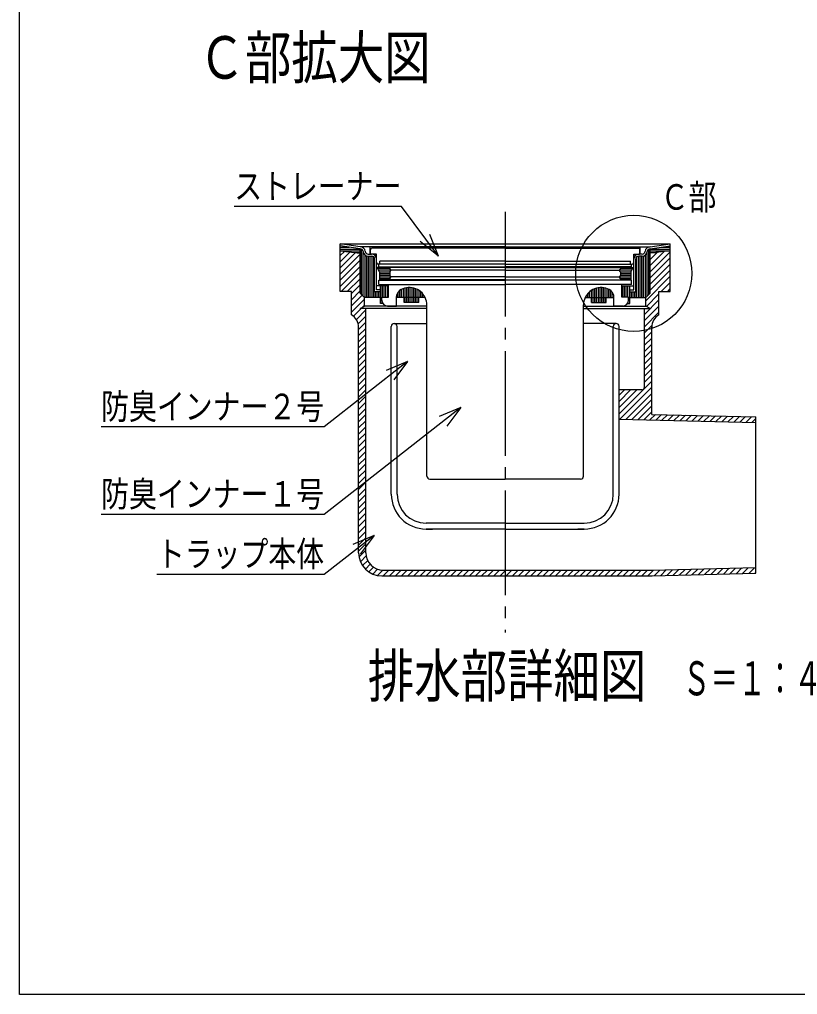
# Model space of a CAD drawing. Units: millimetres, scale not verified, with parts at other scales. Extents: x -1092 to 1092, y -744 to 696.
# Drawn here: x -1092 to -556, y -744 to -72 of the extents above; entities that cross this region are included whole.
import ezdxf
from ezdxf.enums import TextEntityAlignment as Align

# ---------------------------------------------------------------- set-up
doc = ezdxf.new("R2010")
doc.units = ezdxf.units.MM
doc.header["$LTSCALE"] = 8
doc.linetypes.add('CHAIN2', pattern=[12, 9, -1, 1, -1])
for name, color, linetype in [('0-7_枠細線', 5, 'Continuous'), ('0-8_枠中線', 5, 'Continuous'), ('0-E_極細4', 6, 'Continuous'), ('1-1_寸法4', 7, 'Continuous')]:
    doc.layers.add(name, color=color, linetype=linetype)
doc.styles.add('ＭＳ ゴシック', font='')
doc.styles.get('ＭＳ ゴシック').set_extended_font_data('MS Gothic')

msp = doc.modelspace()

# ---------------------------------------------------------------- linework, layer by layer
at = {"layer": '0-8_枠中線'}
msp.add_lwpolyline([(-1092, -744), (-1092, 696), (1092, 696), (1092, -744)], close=True, dxfattribs=at)
at = {"layer": '0-E_極細4', "linetype": 'CHAIN2'}
msp.add_line((-757.222, -204.817), (-757.222, -494.592), dxfattribs=at)
at = {"layer": '0-E_極細4'}
for p, q in [((-857.18, -228.915), (-871.022, -226.944)), ((-871.022, -228.329), (-871.022, -226.944)), ((-871.022, -226.944), (-643.422, -226.944)), ((-871.022, -258.619), (-871.022, -226.972)), ((-857.18, -230.329), (-871.022, -228.358)), ((-657.264, -228.915), (-643.422, -226.944)), ((-657.264, -230.329), (-643.422, -228.358)), ((-643.422, -228.329), (-643.422, -226.944)), ((-643.422, -258.619), (-643.422, -226.972)), ((-871.022, -229.248), (-864.77, -229.248)), ((-871.022, -230.448), (-857.18, -230.448)), ((-871.022, -231.648), (-857.18, -231.648)), ((-871.022, -231.729), (-857.18, -233.329)), ((-871.022, -235.015), (-868.076, -232.07)), ((-871.022, -239.258), (-864.273, -232.509)), ((-871.022, -243.5), (-860.47, -232.949)), ((-871.022, -247.743), (-857.18, -233.901)), ((-861.341, -232.848), (-857.18, -232.848)), ((-757.222, -228.915), (-857.18, -228.915)), ((-857.18, -260.957), (-857.18, -230.315)), ((-856.2, -261.937), (-856.2, -230.558)), ((-855, -263.137), (-855, -232.75)), ((-853.8, -263.915), (-853.8, -234.592)), ((-851.704, -233.915), (-849.322, -233.915)), ((-850.222, -233.915), (-850.222, -228.915)), ((-850.122, -233.515), (-850.122, -230.915)), ((-845.822, -233.915), (-849.722, -233.915)), ((-757.222, -229.915), (-849.122, -229.915)), ((-845.822, -239.915), (-845.822, -233.915)), ((-757.222, -228.915), (-657.264, -228.915)), ((-757.222, -229.915), (-665.322, -229.915)), ((-668.622, -233.915), (-664.722, -233.915)), ((-668.622, -239.915), (-668.622, -233.915)), ((-662.739, -233.915), (-665.122, -233.915)), ((-664.322, -233.515), (-664.322, -230.915)), ((-664.222, -233.915), (-664.222, -228.915)), ((-660.6, -263.915), (-660.6, -234.558)), ((-659.4, -263.093), (-659.4, -232.555)), ((-658.2, -261.893), (-658.2, -230.535)), ((-657.264, -260.957), (-657.264, -230.315)), ((-657.264, -230.448), (-643.422, -230.448)), ((-657.264, -231.648), (-643.422, -231.648)), ((-643.422, -231.729), (-657.264, -233.329)), ((-657.264, -241.874), (-647.602, -232.212)), ((-657.264, -246.117), (-643.422, -232.275)), ((-657.264, -237.632), (-652.399, -232.767)), ((-657.264, -232.848), (-653.102, -232.848)), ((-657.264, -233.389), (-657.196, -233.321)), ((-649.673, -229.248), (-643.422, -229.248)), ((-871.022, -251.986), (-857.18, -238.144)), ((-852.6, -263.915), (-852.6, -235.195)), ((-851.704, -235.315), (-849.322, -235.315)), ((-851.4, -263.915), (-851.4, -235.315)), ((-850.2, -263.915), (-850.2, -235.315)), ((-849, -263.915), (-849, -235.34)), ((-847.8, -263.915), (-847.8, -235.968)), ((-847.222, -259.915), (-847.222, -237.415)), ((-845.822, -258.515), (-845.822, -237.415)), ((-757.622, -240.915), (-844.822, -240.915)), ((-844.222, -242.714), (-844.222, -240.915)), ((-843.622, -240.915), (-843.622, -238.915)), ((-757.622, -238.915), (-843.622, -238.915)), ((-756.822, -238.915), (-670.822, -238.915)), ((-756.822, -240.915), (-669.622, -240.915)), ((-670.822, -240.915), (-670.822, -238.915)), ((-670.222, -242.714), (-670.222, -240.915)), ((-668.622, -258.515), (-668.622, -237.415)), ((-667.222, -259.915), (-667.222, -237.415)), ((-666.6, -263.915), (-666.6, -235.924)), ((-665.4, -263.915), (-665.4, -235.334)), ((-662.739, -235.315), (-665.122, -235.315)), ((-664.2, -263.915), (-664.2, -235.315)), ((-663, -263.915), (-663, -235.315)), ((-661.8, -263.915), (-661.8, -235.183)), ((-657.264, -250.36), (-643.422, -236.518)), ((-657.264, -254.602), (-643.422, -240.76)), ((-871.022, -256.228), (-857.18, -242.386)), ((-870.28, -259.729), (-857.18, -246.629)), ((-757.222, -243.103), (-845.522, -243.103)), ((-843.922, -246.103), (-845.522, -243.103)), ((-845.231, -243.648), (-836.722, -243.648)), ((-844.591, -244.848), (-835.976, -244.848)), ((-844.222, -242.714), (-757.222, -242.714)), ((-843.951, -246.048), (-836.667, -246.048)), ((-843.922, -246.103), (-843.922, -251.703)), ((-843.922, -247.248), (-836.722, -247.248)), ((-843.922, -248.448), (-836.722, -248.448)), ((-836.722, -243.103), (-836.722, -244.103)), ((-836.722, -246.103), (-836.722, -248.703)), ((-757.222, -245.103), (-835.722, -245.103)), ((-670.222, -242.714), (-757.222, -242.714)), ((-757.222, -243.103), (-668.922, -243.103)), ((-757.222, -245.103), (-678.722, -245.103)), ((-678.467, -244.848), (-669.852, -244.848)), ((-677.776, -246.048), (-670.492, -246.048)), ((-677.722, -243.103), (-677.722, -244.103)), ((-677.722, -243.648), (-669.212, -243.648)), ((-677.722, -246.103), (-677.722, -248.703)), ((-677.722, -247.248), (-670.522, -247.248)), ((-677.722, -248.448), (-670.522, -248.448)), ((-670.522, -246.103), (-668.922, -243.103)), ((-670.522, -246.103), (-670.522, -251.703)), ((-657.264, -258.845), (-643.422, -245.003)), ((-866.037, -259.729), (-857.18, -250.871)), ((-863.222, -261.156), (-857.18, -255.114)), ((-844.222, -254.914), (-837.722, -254.914)), ((-843.922, -249.648), (-835.776, -249.648)), ((-843.922, -250.848), (-836.722, -250.848)), ((-757.222, -251.703), (-843.922, -251.703)), ((-837.722, -254.914), (-757.222, -254.914)), ((-837.722, -263.714), (-837.722, -254.914)), ((-835.722, -249.703), (-836.722, -248.703)), ((-836.722, -250.703), (-835.722, -249.703)), ((-836.722, -250.703), (-836.722, -251.703)), ((-757.222, -249.703), (-835.722, -249.703)), ((-757.222, -249.703), (-678.722, -249.703)), ((-757.222, -251.703), (-670.522, -251.703)), ((-676.722, -254.914), (-757.222, -254.914)), ((-678.722, -249.703), (-677.722, -248.703)), ((-677.722, -250.703), (-678.722, -249.703)), ((-678.667, -249.648), (-670.522, -249.648)), ((-677.722, -250.703), (-677.722, -251.703)), ((-677.722, -250.848), (-670.522, -250.848)), ((-676.722, -263.714), (-676.722, -254.914)), ((-670.222, -254.914), (-676.722, -254.914)), ((-660.222, -266.045), (-643.422, -249.245)), ((-649.663, -259.729), (-643.422, -253.488)), ((-871.022, -259.729), (-871.022, -258.619)), ((-863.222, -259.729), (-871.022, -259.729)), ((-863.222, -265.399), (-857.18, -259.357)), ((-863.222, -275.729), (-863.222, -259.729)), ((-857.18, -260.957), (-854.222, -263.915)), ((-843.222, -259.915), (-847.222, -259.915)), ((-846.6, -263.915), (-846.6, -259.915)), ((-837.722, -255.915), (-845.822, -255.915)), ((-843.222, -258.515), (-845.822, -258.515)), ((-845.4, -263.915), (-845.4, -259.915)), ((-844.2, -263.915), (-844.2, -259.915)), ((-843.222, -267.915), (-843.222, -255.915)), ((-843, -267.915), (-843, -255.915)), ((-841.8, -263.714), (-841.8, -255.915)), ((-840.6, -263.714), (-840.6, -255.915)), ((-839.4, -263.714), (-839.4, -255.915)), ((-838.2, -263.714), (-838.2, -255.915)), ((-831, -263.915), (-831, -260.085)), ((-829.8, -263.915), (-829.8, -258.929)), ((-828.6, -263.915), (-828.6, -258.238)), ((-827.4, -263.915), (-827.4, -257.716)), ((-826.2, -263.915), (-826.2, -257.341)), ((-825, -263.915), (-825, -257.098)), ((-823.8, -263.915), (-823.8, -256.979)), ((-822.6, -263.915), (-822.6, -256.981)), ((-821.4, -263.915), (-821.4, -257.104)), ((-820.2, -263.915), (-820.2, -257.352)), ((-819, -263.915), (-819, -257.732)), ((-817.8, -263.915), (-817.8, -258.26)), ((-816.6, -263.915), (-816.6, -258.957)), ((-815.4, -263.915), (-815.4, -259.864)), ((-814.2, -263.915), (-814.2, -261.052)), ((-700.2, -263.915), (-700.2, -261.003)), ((-699, -263.915), (-699, -259.827)), ((-697.8, -263.915), (-697.8, -258.929)), ((-696.6, -263.915), (-696.6, -258.238)), ((-695.4, -263.915), (-695.4, -257.716)), ((-694.2, -263.915), (-694.2, -257.341)), ((-693, -263.915), (-693, -257.098)), ((-691.8, -263.915), (-691.8, -256.979)), ((-690.6, -263.915), (-690.6, -256.981)), ((-689.4, -263.915), (-689.4, -257.104)), ((-688.2, -263.915), (-688.2, -257.352)), ((-687, -263.915), (-687, -257.732)), ((-685.8, -263.915), (-685.8, -258.26)), ((-684.6, -263.915), (-684.6, -258.957)), ((-683.4, -263.915), (-683.4, -260.143)), ((-676.722, -255.915), (-668.622, -255.915)), ((-676.2, -263.714), (-676.2, -255.915)), ((-675, -263.714), (-675, -255.915)), ((-673.8, -263.714), (-673.8, -255.915)), ((-672.6, -263.714), (-672.6, -255.915)), ((-671.4, -267.915), (-671.4, -255.915)), ((-671.222, -267.915), (-671.222, -255.915)), ((-671.222, -258.515), (-668.622, -258.515)), ((-671.222, -259.915), (-667.222, -259.915)), ((-670.2, -263.915), (-670.2, -259.915)), ((-669, -263.915), (-669, -259.915)), ((-667.8, -263.915), (-667.8, -259.915)), ((-657.264, -260.957), (-660.222, -263.915)), ((-659.859, -269.925), (-651.222, -261.288)), ((-651.222, -275.729), (-651.222, -259.729)), ((-651.222, -259.729), (-643.422, -259.729)), ((-645.42, -259.729), (-643.422, -257.731)), ((-643.422, -259.729), (-643.422, -258.619)), ((-863.222, -269.641), (-855.858, -262.278)), ((-863.222, -273.884), (-854.222, -264.884)), ((-854.222, -269.729), (-854.222, -263.915)), ((-843.222, -263.915), (-854.222, -263.915)), ((-841.561, -267.915), (-843.222, -267.915)), ((-842.222, -263.714), (-837.722, -263.714)), ((-842.222, -265.714), (-842.222, -263.714)), ((-841.8, -267.915), (-841.8, -267.501)), ((-832.222, -269.714), (-832.222, -263.915)), ((-812.336, -263.915), (-832.222, -263.915)), ((-832.2, -263.915), (-832.2, -263.204)), ((-826.794, -267.315), (-826.794, -263.915)), ((-816.794, -267.315), (-826.794, -267.315)), ((-826.2, -267.315), (-826.2, -263.915)), ((-825, -267.315), (-825, -263.915)), ((-823.8, -267.315), (-823.8, -263.915)), ((-822.6, -267.315), (-822.6, -263.915)), ((-821.4, -267.315), (-821.4, -263.915)), ((-820.2, -267.315), (-820.2, -263.915)), ((-819, -267.315), (-819, -263.915)), ((-817.8, -267.315), (-817.8, -263.915)), ((-816.794, -267.315), (-816.794, -263.915)), ((-813, -263.915), (-813, -262.679)), ((-702.107, -263.915), (-682.222, -263.915)), ((-701.4, -263.915), (-701.4, -262.609)), ((-697.649, -267.315), (-697.649, -263.915)), ((-697.649, -267.315), (-687.649, -267.315)), ((-696.6, -267.315), (-696.6, -263.915)), ((-695.4, -267.315), (-695.4, -263.915)), ((-694.2, -267.315), (-694.2, -263.915)), ((-693, -267.315), (-693, -263.915)), ((-691.8, -267.315), (-691.8, -263.915)), ((-690.6, -267.315), (-690.6, -263.915)), ((-689.4, -267.315), (-689.4, -263.915)), ((-688.2, -267.315), (-688.2, -263.915)), ((-687.649, -267.315), (-687.649, -263.915)), ((-682.222, -269.714), (-682.222, -263.915)), ((-672.222, -263.714), (-676.722, -263.714)), ((-672.882, -267.915), (-671.222, -267.915)), ((-672.6, -267.915), (-672.6, -267.412)), ((-672.222, -265.714), (-672.222, -263.714)), ((-671.222, -263.915), (-660.222, -263.915)), ((-661.222, -275.531), (-651.222, -265.531)), ((-660.222, -269.729), (-660.222, -263.915)), ((-861.81, -276.715), (-856.424, -271.329)), ((-859.819, -278.967), (-853.222, -272.369)), ((-857.18, -271.329), (-854.222, -269.729)), ((-811.222, -271.329), (-857.18, -271.329)), ((-855.534, -270.439), (-854.222, -269.127)), ((-811.222, -269.729), (-854.222, -269.729)), ((-853.222, -325.486), (-853.222, -271.329)), ((-838.222, -269.714), (-832.222, -269.714)), ((-811.222, -386.914), (-811.222, -268.965)), ((-811.222, -271.921), (-811.222, -268.965)), ((-703.222, -386.914), (-703.222, -268.965)), ((-703.222, -271.921), (-703.222, -268.965)), ((-703.222, -269.729), (-660.222, -269.729)), ((-703.222, -271.329), (-657.264, -271.329)), ((-676.222, -269.714), (-682.222, -269.714)), ((-661.222, -279.773), (-651.222, -269.773)), ((-661.222, -325.486), (-661.222, -271.329)), ((-661.222, -284.016), (-651.222, -274.016)), ((-657.264, -271.329), (-660.222, -269.729)), ((-858.531, -281.921), (-853.222, -276.612)), ((-858.222, -285.855), (-853.222, -280.855)), ((-833.722, -281.729), (-811.222, -281.729)), ((-680.722, -281.729), (-703.222, -281.729)), ((-858.222, -439.622), (-858.222, -284.39)), ((-858.222, -290.097), (-853.222, -285.097)), ((-835.722, -399.329), (-835.722, -283.729)), ((-831.722, -399.329), (-831.722, -283.729)), ((-682.722, -399.329), (-682.722, -283.729)), ((-678.722, -399.329), (-678.722, -283.729)), ((-661.222, -292.501), (-656.222, -287.501)), ((-656.222, -344.333), (-656.222, -284.39)), ((-858.222, -294.34), (-853.222, -289.34)), ((-858.222, -298.582), (-853.222, -293.582)), ((-661.222, -296.744), (-656.222, -291.744)), ((-858.222, -302.825), (-853.222, -297.825)), ((-858.222, -307.068), (-853.222, -302.068)), ((-661.222, -300.987), (-656.222, -295.987)), ((-661.222, -305.229), (-656.222, -300.229)), ((-858.222, -311.31), (-853.222, -306.31)), ((-661.222, -309.472), (-656.222, -304.472)), ((-661.222, -313.715), (-656.222, -308.715)), ((-858.222, -315.553), (-853.222, -310.553)), ((-858.222, -319.796), (-853.222, -314.796)), ((-661.222, -317.957), (-656.222, -312.957)), ((-858.222, -324.038), (-853.222, -319.038)), ((-678.722, -343.942), (-656.222, -321.442)), ((-661.222, -322.2), (-656.222, -317.2)), ((-858.222, -328.281), (-853.222, -323.281)), ((-858.222, -332.524), (-853.222, -327.524)), ((-853.222, -439.703), (-853.222, -325.486)), ((-662.972, -327.47), (-678.722, -327.47)), ((-678.722, -339.7), (-666.492, -327.47)), ((-678.722, -335.457), (-670.735, -327.47)), ((-678.722, -331.215), (-674.977, -327.47)), ((-678.246, -347.71), (-656.222, -325.685)), ((-858.222, -336.766), (-853.222, -331.766)), ((-674.106, -347.812), (-656.222, -329.928)), ((-669.965, -347.914), (-656.222, -334.17)), ((-858.222, -341.009), (-853.222, -336.009)), ((-858.222, -345.252), (-853.222, -340.252)), ((-665.825, -348.016), (-656.222, -338.413)), ((-858.222, -349.494), (-853.222, -344.494)), ((-858.222, -353.737), (-853.222, -348.737)), ((-835.722, -399.329), (-835.722, -345.329)), ((-678.722, -399.329), (-678.722, -345.329)), ((-678.722, -347.698), (-584.45, -350.023)), ((-661.684, -348.118), (-656.222, -342.656)), ((-657.544, -348.22), (-653.718, -344.395)), ((-656.222, -344.333), (-584.45, -346.103)), ((-653.403, -348.323), (-649.578, -344.497)), ((-649.263, -348.425), (-645.437, -344.599)), ((-645.122, -348.527), (-641.297, -344.701)), ((-640.982, -348.629), (-637.156, -344.804)), ((-636.841, -348.731), (-633.016, -344.906)), ((-632.7, -348.833), (-628.875, -345.008)), ((-628.56, -348.935), (-624.735, -345.11)), ((-624.419, -349.037), (-620.594, -345.212)), ((-620.279, -349.139), (-616.454, -345.314)), ((-616.138, -349.241), (-612.313, -345.416)), ((-611.998, -349.343), (-608.172, -345.518)), ((-607.857, -349.446), (-604.032, -345.62)), ((-603.717, -349.548), (-599.891, -345.722)), ((-599.576, -349.65), (-595.751, -345.825)), ((-595.436, -349.752), (-591.61, -345.927)), ((-591.295, -349.854), (-587.47, -346.029)), ((-587.154, -349.956), (-584.45, -347.252)), ((-858.222, -357.979), (-853.222, -352.979)), ((-858.222, -362.222), (-853.222, -357.222)), ((-858.222, -366.465), (-853.222, -361.465)), ((-858.222, -370.707), (-853.222, -365.707)), ((-858.222, -374.95), (-853.222, -369.95)), ((-858.222, -379.193), (-853.222, -374.193)), ((-858.222, -383.435), (-853.222, -378.435)), ((-858.222, -387.678), (-853.222, -382.678)), ((-858.222, -391.921), (-853.222, -386.921)), ((-809.222, -388.914), (-757.222, -388.914)), ((-705.222, -388.914), (-757.222, -388.914)), ((-858.222, -396.163), (-853.222, -391.163)), ((-858.222, -400.406), (-853.222, -395.406)), ((-858.222, -404.649), (-853.222, -399.649)), ((-858.222, -408.891), (-853.222, -403.891)), ((-858.222, -413.134), (-853.222, -408.134)), ((-858.222, -417.376), (-853.222, -412.376)), ((-858.222, -421.619), (-853.222, -416.619)), ((-858.222, -425.862), (-853.222, -420.862)), ((-757.222, -419.329), (-811.722, -419.329)), ((-757.222, -419.329), (-702.722, -419.329)), ((-858.222, -430.104), (-853.222, -425.104)), ((-858.222, -434.347), (-853.222, -429.347)), ((-811.722, -423.329), (-807.222, -423.329)), ((-702.722, -423.329), (-707.222, -423.329)), ((-858.222, -438.59), (-853.222, -433.59)), ((-857.949, -442.56), (-853.222, -437.832)), ((-856.97, -445.824), (-853.023, -441.876)), ((-855.481, -448.577), (-851.961, -445.057)), ((-853.566, -450.905), (-850.259, -447.598)), ((-851.25, -452.831), (-848.014, -449.596)), ((-656.057, -451.704), (-584.45, -449.939)), ((-589.354, -453.979), (-585.336, -449.961)), ((-848.51, -454.334), (-845.2, -451.024)), ((-845.263, -455.33), (-841.63, -451.696)), ((-842.222, -455.622), (-655.96, -455.622)), ((-841.312, -455.622), (-837.394, -451.703)), ((-841.222, -451.703), (-655.96, -451.703)), ((-837.07, -455.622), (-833.151, -451.703)), ((-832.827, -455.622), (-828.909, -451.703)), ((-828.584, -455.622), (-824.666, -451.703)), ((-824.342, -455.622), (-820.423, -451.703)), ((-820.099, -455.622), (-816.181, -451.703)), ((-815.856, -455.622), (-811.938, -451.703)), ((-811.614, -455.622), (-807.695, -451.703)), ((-807.371, -455.622), (-803.453, -451.703)), ((-803.129, -455.622), (-799.21, -451.703)), ((-798.886, -455.622), (-794.968, -451.703)), ((-794.643, -455.622), (-790.725, -451.703)), ((-790.401, -455.622), (-786.482, -451.703)), ((-786.158, -455.622), (-782.24, -451.703)), ((-781.915, -455.622), (-777.997, -451.703)), ((-777.673, -455.622), (-773.754, -451.703)), ((-773.43, -455.622), (-769.512, -451.703)), ((-769.187, -455.622), (-765.269, -451.703)), ((-764.945, -455.622), (-761.026, -451.703)), ((-760.702, -455.622), (-757.222, -452.141)), ((-757.222, -452.141), (-756.784, -451.703)), ((-756.46, -455.622), (-752.541, -451.703)), ((-752.217, -455.622), (-748.299, -451.703)), ((-747.974, -455.622), (-744.056, -451.703)), ((-743.732, -455.622), (-739.813, -451.703)), ((-739.489, -455.622), (-735.571, -451.703)), ((-735.246, -455.622), (-731.328, -451.703)), ((-731.004, -455.622), (-727.085, -451.703)), ((-726.761, -455.622), (-722.843, -451.703)), ((-722.518, -455.622), (-718.6, -451.703)), ((-718.276, -455.622), (-714.357, -451.703)), ((-714.033, -455.622), (-710.115, -451.703)), ((-709.79, -455.622), (-705.872, -451.703)), ((-705.548, -455.622), (-701.629, -451.703)), ((-701.305, -455.622), (-697.387, -451.703)), ((-697.063, -455.622), (-693.144, -451.703)), ((-692.82, -455.622), (-688.902, -451.703)), ((-688.577, -455.622), (-684.659, -451.703)), ((-684.335, -455.622), (-680.416, -451.703)), ((-680.092, -455.622), (-676.174, -451.703)), ((-675.849, -455.622), (-671.931, -451.703)), ((-671.607, -455.622), (-667.688, -451.703)), ((-667.364, -455.622), (-663.446, -451.703)), ((-663.121, -455.622), (-659.203, -451.703)), ((-658.879, -455.622), (-654.934, -451.677)), ((-654.603, -455.588), (-650.584, -451.569)), ((-650.253, -455.481), (-646.234, -451.462)), ((-645.903, -455.374), (-641.884, -451.355)), ((-641.553, -455.266), (-637.534, -451.248)), ((-637.203, -455.159), (-633.184, -451.14)), ((-632.853, -455.052), (-628.835, -451.033)), ((-628.503, -454.945), (-624.485, -450.926)), ((-624.153, -454.837), (-620.135, -450.819)), ((-619.803, -454.73), (-615.785, -450.711)), ((-615.454, -454.623), (-611.435, -450.604)), ((-611.104, -454.515), (-607.085, -450.497)), ((-606.754, -454.408), (-602.735, -450.39)), ((-602.404, -454.301), (-598.385, -450.282)), ((-598.054, -454.194), (-594.035, -450.175)), ((-593.704, -454.086), (-589.685, -450.068)), ((-585.004, -453.872), (-584.45, -453.318))]:
    msp.add_line(p, q, dxfattribs=at)
for points in [[(-836.722, -246.103), (-835.722, -245.103), (-836.722, -244.103)], [(-677.722, -246.103), (-678.722, -245.103), (-677.722, -244.103)], [(-844.222, -254.914), (-844.222, -251.914), (-757.222, -251.914)], [(-670.222, -254.914), (-670.222, -251.914), (-757.222, -251.914)], [(-661.222, -288.259), (-659.027, -286.064), (-656.149, -283.186)], [(-655.96, -455.622), (-584.45, -453.858), (-584.45, -346.103)], [(-757.222, -423.329), (-759.084, -423.329), (-811.722, -423.329)], [(-757.222, -423.329), (-755.359, -423.329), (-702.722, -423.329)]]:
    msp.add_lwpolyline(points, dxfattribs=at)
for centre, radius, start, end in [((-857.18, -232.415), 3.5, 4.15099, 90), ((-857.18, -232.415), 2.1, 4.15099, 90), ((-851.704, -231.915), 3.4, 183.35089, 270), ((-851.704, -231.915), 2, 183.35089, 270), ((-849.122, -230.915), 1, 155.94545, 180), ((-849.722, -233.515), 0.4, 180, 270), ((-849.122, -230.915), 1, 90, 155.94545), ((-849.322, -237.415), 3.5, 0, 90), ((-665.122, -237.415), 3.5, 90, 180), ((-665.322, -230.915), 1, 24.05455, 90), ((-664.722, -233.515), 0.4, 270, 360), ((-665.322, -230.915), 1, 0, 24.05455), ((-662.739, -231.915), 2, 270, 356.64911), ((-662.739, -231.915), 3.4, 270, 356.64911), ((-657.264, -232.415), 3.5, 90, 175.84901), ((-657.264, -232.415), 2.1, 90, 175.84901), ((-849.322, -237.415), 2.1, 0, 90), ((-844.822, -239.915), 1, 180, 270), ((-669.622, -239.915), 1, 270, 360), ((-665.122, -237.415), 2.1, 90, 180), ((-826.222, -263.714), 6, 129.9705, 181.9251), ((-823.222, -268.965), 12, 24.88695, 124.83371), ((-691.222, -268.965), 12, 55.16629, 155.11305), ((-688.222, -263.714), 6, 358.0749, 50.0295), ((-838.222, -265.714), 4, 180, 270), ((-823.222, -268.965), 12, 0, 24.88695), ((-691.222, -268.965), 12, 155.11305, 180), ((-676.222, -265.714), 4, 270, 360), ((-868.222, -284.39), 10, 0, 60), ((-833.722, -283.729), 2, 90, 180), ((-833.722, -283.729), 2, 0, 90), ((-680.722, -283.729), 2, 90, 180), ((-680.722, -283.729), 2, 0, 90), ((-646.222, -284.39), 10, 120, 180), ((-663.222, -325.486), 2, 277.18076, 360), ((-809.222, -386.914), 2, 180, 270.00046), ((-705.222, -386.914), 2, 269.99954, 360), ((-811.722, -399.329), 24, 180, 270), ((-811.722, -399.329), 20, 180, 270), ((-702.722, -399.329), 24, 270, 360), ((-702.722, -399.329), 20, 270, 360), ((-842.222, -439.622), 16, 180, 270), ((-841.222, -439.703), 12, 180, 270)]:
    msp.add_arc(centre, radius, start, end, dxfattribs=at)
at = {"layer": '1-1_寸法4'}
for p, q in [((-803.234, -235.25), (-809.189, -220.4)), ((-803.234, -235.25), (-815.816, -225.367)), ((-824.448, -307.86), (-839.17, -314.125)), ((-824.448, -307.86), (-834.065, -320.647)), ((-787.894, -339.617), (-802.62, -345.875)), ((-787.894, -339.617), (-797.518, -352.4)), ((-847.477, -427.878), (-862.243, -434.039)), ((-847.477, -427.878), (-857.185, -440.597))]:
    msp.add_line(p, q, dxfattribs=at)
for points in [[(-803.234, -235.25), (-828.779, -201.166), (-943.979, -201.166)], [(-824.448, -307.86), (-882.075, -352.97), (-1035.675, -352.97)], [(-787.894, -339.617), (-882.075, -413.264), (-1035.675, -413.264)], [(-847.477, -427.878), (-882.075, -454.566), (-997.275, -454.566)]]:
    msp.add_lwpolyline(points, dxfattribs=at)
msp.add_circle((-668.622, -247.232), 40, dxfattribs=at)

# ---------------------------------------------------------------- texts
at = {"layer": '0-7_枠細線', "style": 'ＭＳ ゴシック'}
for s, height, width, p in [('Ｃ部拡大図', 29.33, 0.8, (-968.623, -121.943)), ('排水部詳細図', 29.33, 0.8, (-851.905, -547.933)), ('Ｓ＝１：４', 23.46, 0.6, (-634.976, -544.934))]:
    msp.add_text(s, height=height, dxfattribs=dict(at, width=width)).set_placement(p, align=Align.BOTTOM_LEFT)
at = {"layer": '1-1_寸法4', "style": 'ＭＳ ゴシック', "width": 0.8}
for s, p in [('ストレーナー', (-943.979, -201.166)), ('Ｃ部', (-650.053, -208.651)), ('防臭インナー２号', (-1035.675, -352.97)), ('防臭インナー１号', (-1035.675, -413.264)), ('トラップ本体', (-997.275, -454.566))]:
    msp.add_text(s, height=17.6, dxfattribs=at).set_placement(p, align=Align.BOTTOM_LEFT)

doc.saveas('drawing.dxf')
